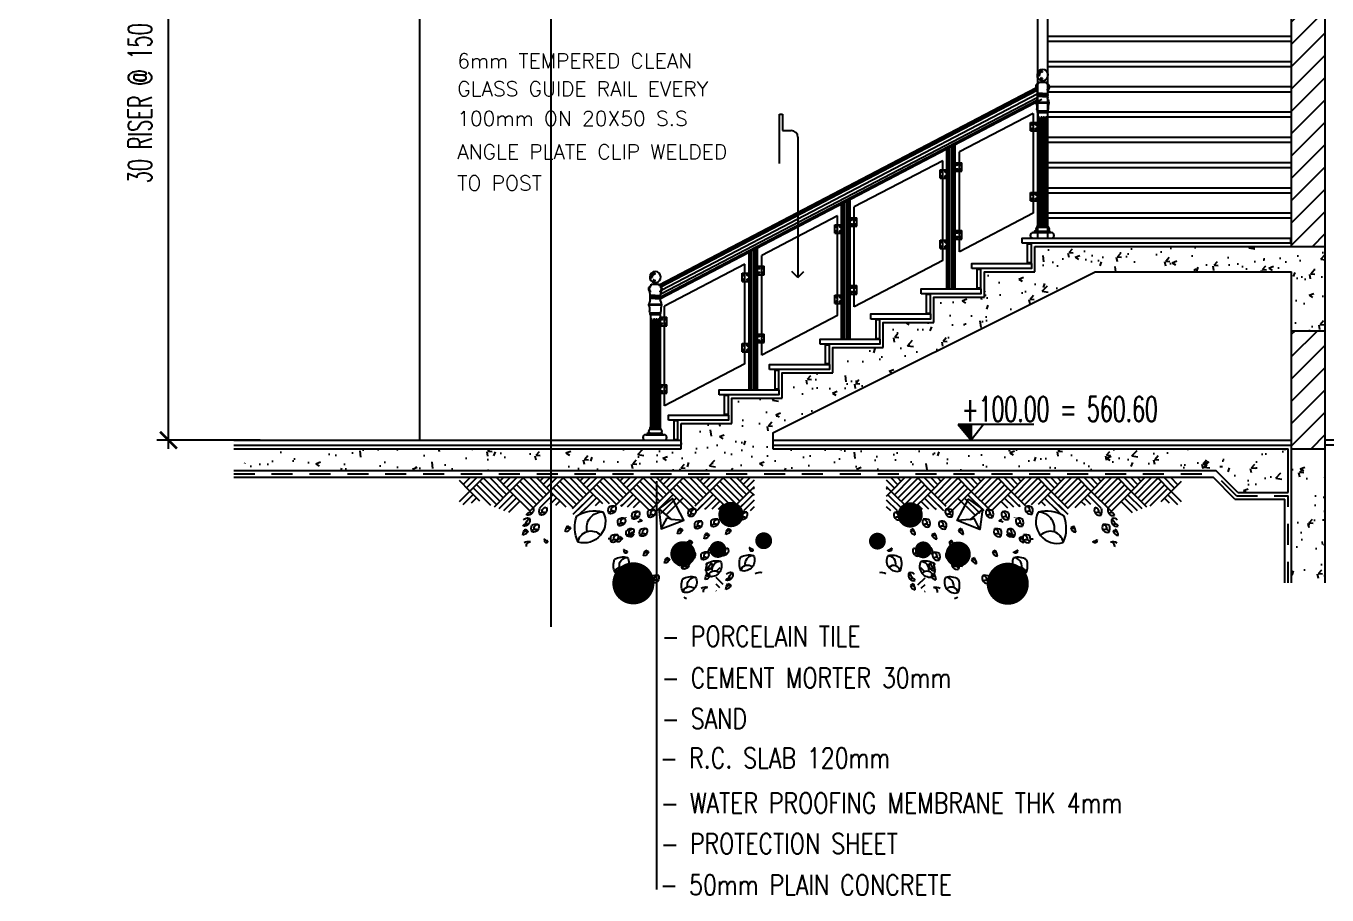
# Model space of a CAD drawing. Extents: x 417968.7 to 418005.4, y 43443.8 to 43480.2.
# Drawn here: x 417990.87 to 417998.59, y 43456.46 to 43461.62 of the extents above; entities that cross this region are included whole.
import ezdxf

# ---------------------------------------------------------------- set-up
doc = ezdxf.new("R2010")
doc.units = 0
doc.header["$MEASUREMENT"] = 0
doc.header["$PDMODE"] = 3
doc.header["$PDSIZE"] = 0.1
doc.linetypes.add('HIDDEN2', pattern=[0.1875, 0.125, -0.0625])
doc.layers.get('0').update_dxf_attribs({"linetype": 'CONTINUOUS'})
doc.layers.get('DEFPOINTS').update_dxf_attribs({"linetype": 'CONTINUOUS'})
for name, color, linetype in [('2', 11, 'CONTINUOUS'), ('D', 11, 'CONTINUOUS'), ('DIM-OUT', 4, 'CONTINUOUS'), ('ELE', 3, 'CONTINUOUS'), ('ELEV-LEV', 3, 'CONTINUOUS'), ('GLASS', 4, 'CONTINUOUS'), ('gravel', 11, 'CONTINUOUS'), ('Handrail', 4, 'CONTINUOUS'), ('Hatch', 11, 'CONTINUOUS'), ('HatchA', 11, 'CONTINUOUS'), ('IND-ES-TXT', 4, 'CONTINUOUS'), ('Marble', 7, 'CONTINUOUS'), ('Step', 3, 'CONTINUOUS'), ('TEXT', 4, 'CONTINUOUS'), ('TXT', 2, 'CONTINUOUS'), ('WALL', 6, 'CONTINUOUS')]:
    doc.layers.add(name, color=color, linetype=linetype)
doc.styles.add('ROMANS', font='ROMANS.shx', dxfattribs={"width": 0.6})
doc.dimstyles.new('STANDARD in', dxfattribs={"dimtxt": 0.14, "dimasz": 0.1, "dimexe": 0.07, "dimexo": 0.05, "dimgap": 0.1, "dimtad": 1, "dimdec": 0, "dimlfac": 1000, "dimzin": 0, "dimdsep": 46, "dimtxsty": 'ROMANS', "dimblk": 'ARCHTICK', "dimcen": 0.05, "dimdle": 0.05, "dimclrd": 4, "dimclre": 4, "dimclrt": 2, "dimadec": 0, "dimazin": 0, "dimtfac": 1, "dimtdec": 0, "dimtmove": 2, "dimatfit": 3, "dimfxl": 0, "dimtolj": 1, "dimtzin": 0, "dimarcsym": 0})
pattern_1 = [(45, (4.10867, 0), (-0.066291260736, 0.066291260736), [])]
pattern_2 = [(50, (4.10867, 0), (0.28690407304, -0.02510085399), [0.03, -0.33]), (355, (4.10867, 0), (-0.05550053345, 0.30087685348), [0.024, -0.264]), (100.4514, (4.13258, -0.0021), (0.23140375269, 0.27577581682), [0.025496076, -0.2804568448]), (46.1842, (4.10867, 0.08), (0.42689641945, -0.06620760573), [0.045, -0.495]), (96.6356, (4.14424, 0.0745), (0.3738650822, 0.38964714836), [0.0382441152, -0.4206852]), (351.1842, (4.10867, 0.08), (0.37386477805, 0.38964744037), [0.036, -0.396]), (21, (4.14867, 0.06), (0.23876282085, -0.16104755627), [0.03, -0.33]), (326, (4.14867, 0.06), (0.09732613277, 0.29006001802), [0.024, -0.264]), (71.4514, (4.16857, 0.04658), (0.33608905143, 0.12901219868), [0.025496076, -0.2804568448]), (37.5, (4.10867, 0), (0.004863942127, 0.133157541533), [0, -0.2608, 0, -0.268, 0, -0.265]), (7.5, (4.10867, 0), (0.105227814977, 0.157764684753), [0, -0.1528, 0, -0.2548, 0, -0.101]), (327.5, (4.01947, 0), (0.21352897447, -0.009021948694), [0, -0.1, 0, -0.312, 0, -0.414]), (317.5, (3.97947, 0), (0.23327446774, 0.04004199293), [0, -0.13, 0, -0.2072, 0, -0.294])]

# ---------------------------------------------------------------- blocks, each defined once
blk = doc.blocks.new('A$C2B08356D')
at = {"layer": '2'}
for p, q in [((0.0495, 0.7172), (0.0495, 0.0755)), ((0.0543, 0.7172), (0.0543, 0.0755)), ((0.0637, 0.7172), (0.0637, 0.0755)), ((0.0684, 0.7172), (0.0684, 0.0755)), ((0.0779, 0.7172), (0.0779, 0.0755)), ((0.0826, 0.7172), (0.0826, 0.0755)), ((0.092, 0.7172), (0.092, 0.0755)), ((0.0967, 0.7172), (0.0967, 0.0755))]:
    blk.add_line(p, q, dxfattribs=at)
for centre in [(0.0519, 0.7172), (0.0661, 0.7172), (0.0802, 0.7172), (0.0944, 0.7172)]:
    blk.add_arc(centre, 0.00236, 0, 180, dxfattribs=at)
at = {"layer": 'D'}
for centre, radius, start, end in [((0.0731, 0.9689), 0.033, 278.21321, 261.78679), ((0.0731, 0.9689), 0.0236, 98.17108, 183.38618), ((0.0519, 0.9677), 0.00236, 186.5091, 0.26326), ((0.0731, 0.9689), 0.0189, 98.17108, 183.38618), ((0.0638, 0.9498), 0.00237, 68.56462, 237.92493), ((0.0731, 0.9689), 0.0236, 243.24478, 261.78679), ((0.0731, 0.9689), 0.0189, 243.24478, 261.78679), ((0.0698, 0.9898), 0.00238, 286.45517, 89.887), ((0.0694, 0.9479), 0.00248, 279.63543, 63.93815)]:
    blk.add_arc(centre, radius, start, end, dxfattribs=at)
at = {"layer": 'Handrail'}
for p, q in [((0.0684, 0.9362), (0.0779, 0.9362)), ((0.0684, 0.9264), (0.0684, 0.9362)), ((0.0779, 0.9264), (0.0779, 0.9362)), ((0.0448, 0.8792), (0.0441, 0.8849)), ((0.0731, 0.8603), (0.0448, 0.8603)), ((0.0731, 0.8509), (0.0448, 0.8509)), ((0.0495, 0.9159), (0.0495, 0.9264)), ((0.0495, 0.9264), (0.0967, 0.9264)), ((0.0731, 0.8603), (0.1014, 0.8603)), ((0.0731, 0.8509), (0.1014, 0.8509)), ((0.0967, 0.9183), (0.0967, 0.9264)), ((0.1016, 0.8792), (0.1023, 0.8849)), ((0.0354, 0.8037), (0.0354, 0.8084)), ((0.0354, 0.8084), (0.1109, 0.8084)), ((0.0354, 0.8037), (0.1109, 0.8037)), ((0.0731, 0.8415), (0.0448, 0.8415)), ((0.0731, 0.8415), (0.1014, 0.8415)), ((0.1109, 0.8084), (0.1109, 0.8037)), ((0.0448, 0.7565), (0.1014, 0.7565)), ((0.0448, 0.7471), (0.0448, 0.0755)), ((0.0448, 0.7471), (0.1014, 0.7471)), ((0.1014, 0.7471), (0.1014, 0.0755)), ((0.0165, 0.033), (0.125, 0.033)), ((0.0283, 0.0425), (0.1132, 0.0425)), ((0.0448, 0.0754), (0.1022, 0.0754)), ((0.0448, 0.0661), (0.1014, 0.0661)), ((0.0448, 0.0425), (0.0967, 0.0425)), ((0.1316, 0.0014), (0.1316, 0))]:
    blk.add_line(p, q, dxfattribs=at)
for centre, radius, start, end in [((0.0527, 0.8981), 0.0204, 98.79584, 221.67768), ((0.0527, 0.8981), 0.0157, 122.81596, 237.18404), ((0.0238, 0.8742), 0.0171, 355.26767, 37.22751), ((0.0448, 0.865), 0.00472, 90, 270), ((0.0448, 0.8556), 0.00472, 90, 270), ((0.0448, 0.8462), 0.00472, 90, 270), ((0.0435, 0.8725), 0.0027, 175.26767, 299.2972), ((0.0937, 0.8981), 0.0204, 318.32232, 81.60011), ((0.1014, 0.865), 0.00472, 270, 90), ((0.1014, 0.8556), 0.00472, 270, 90), ((0.1014, 0.8462), 0.00472, 270, 90), ((0.1029, 0.8725), 0.0027, 240.7028, 4.73233), ((0.0937, 0.8981), 0.0157, 302.81596, 57.18404), ((0.1226, 0.8742), 0.0171, 142.77249, 184.73233), ((0.087, 0.8014), 0.0521, 144.09077, 172.30641), ((-0.0329, 0.7768), 0.0734, 350.07625, 21.49547), ((0.0448, 0.8367), 0.00472, 90, 270), ((0.1014, 0.8367), 0.00472, 270, 90), ((0.0592, 0.8014), 0.0521, 7.69359, 35.90923), ((0.1792, 0.7768), 0.0734, 158.50453, 189.92375), ((0.0459, 0.763), 0.00657, 170.07625, 260.82681), ((0.0448, 0.7518), 0.00472, 90, 270), ((0.1004, 0.763), 0.00657, 279.17319, 9.92375), ((0.1014, 0.7518), 0.00472, 270, 90), ((0.0165, 0.0165), 0.0165, 90, 270), ((0.0283, 0.0377), 0.00472, 90, 270), ((0.0448, 0.0543), 0.0118, 90, 270), ((0.0448, 0.0708), 0.00472, 90, 270), ((0.1014, 0.0708), 0.00472, 270, 90), ((0.1014, 0.0543), 0.0118, 270, 90), ((0.1132, 0.0377), 0.00472, 270, 90), ((0.125, 0.0165), 0.0165, 270, 90)]:
    blk.add_arc(centre, radius, start, end, dxfattribs=at)
blk = doc.blocks.new('A$C2180794E')
at = {"layer": 'Handrail'}
blk.add_blockref('A$C2B08356D', (0, 0), dxfattribs=at)
blk = doc.blocks.new('A$C427214A3')
at = {"layer": 'GLASS', "ltscale": 0.2}
for p, q in [((0, 1000), (800, 1000)), ((0, 0), (0, 1000)), ((0, 0), (800, 0)), ((800, 0), (800, 1000))]:
    blk.add_line(p, q, dxfattribs=at)
for centre in [(202, 770), (202, 230), (650, 770), (650, 230)]:
    blk.add_circle(centre, 82.4, dxfattribs=at)
blk = doc.blocks.new('GRAVEL-1')
for p, q in [((0.0234, -0.0234), (0, 0)), ((0.0333, -0.0135), (0.0122, 0.0076)), ((0.0135, -0.0333), (0.0545, 0.0076)), ((0.0234, -0.0432), (0.0743, 0.0076)), ((0.0432, -0.0036), (0.032, 0.0076)), ((0.0333, -0.0531), (0.0927, 0.0063)), ((0.0531, 0.0063), (0.0518, 0.0076)), ((0.1323, -0.0333), (0.0914, 0.0076)), ((0.1422, -0.0234), (0.1112, 0.0076)), ((0.1521, -0.0135), (0.131, 0.0076)), ((0.1323, -0.0333), (0.1733, 0.0076)), ((0.1422, -0.0432), (0.1931, 0.0076)), ((0.162, -0.0036), (0.1508, 0.0076)), ((0.1521, -0.0531), (0.2115, 0.0063)), ((0.1719, 0.0063), (0.1706, 0.0076)), ((0.2511, -0.0333), (0.2102, 0.0076)), ((0.261, -0.0234), (0.23, 0.0076)), ((0.2709, -0.0135), (0.2498, 0.0076)), ((0.2511, -0.0333), (0.292, 0.0076)), ((0.261, -0.0432), (0.3118, 0.0076)), ((0.2808, -0.0036), (0.2696, 0.0076)), ((0.2709, -0.0531), (0.3303, 0.0063)), ((0.2907, 0.0063), (0.2894, 0.0076)), ((0.3699, -0.0333), (0.329, 0.0076)), ((0.3798, -0.0234), (0.3488, 0.0076)), ((0.3897, -0.0135), (0.3686, 0.0076)), ((0.3699, -0.0333), (0.4108, 0.0076)), ((0.3798, -0.0432), (0.4306, 0.0076)), ((0.3996, -0.0036), (0.3884, 0.0076)), ((0.3897, -0.0531), (0.4491, 0.0063)), ((0.4095, 0.0063), (0.4082, 0.0076)), ((0.4887, -0.0333), (0.4478, 0.0076)), ((0.4986, -0.0234), (0.4676, 0.0076)), ((0.5085, -0.0135), (0.4874, 0.0076)), ((0.4887, -0.0333), (0.5296, 0.0076)), ((0.4986, -0.0432), (0.5494, 0.0076)), ((0.5184, -0.0036), (0.5072, 0.0076)), ((0.5085, -0.0531), (0.5679, 0.0063)), ((0.5283, 0.0063), (0.527, 0.0076)), ((0.6075, -0.0333), (0.5666, 0.0076)), ((0.6174, -0.0234), (0.5864, 0.0076)), ((0.6273, -0.0135), (0.6062, 0.0076)), ((0.6075, -0.0333), (0.6484, 0.0076)), ((0.6174, -0.0432), (0.6682, 0.0076)), ((0.6372, -0.0036), (0.626, 0.0076)), ((0.6273, -0.0531), (0.6867, 0.0063)), ((0.6471, 0.0063), (0.6458, 0.0076)), ((0.7263, -0.0333), (0.6854, 0.0076)), ((0.7362, -0.0234), (0.7052, 0.0076)), ((0.7461, -0.0135), (0.725, 0.0076)), ((0.7263, -0.0333), (0.7672, 0.0076)), ((0.7362, -0.0432), (0.787, 0.0076)), ((0.756, -0.0036), (0.7448, 0.0076)), ((0.7461, -0.0531), (0.8055, 0.0063)), ((0.7659, 0.0063), (0.7646, 0.0076)), ((0.8451, -0.0333), (0.8042, 0.0076)), ((0.855, -0.0234), (0.824, 0.0076)), ((0.8649, -0.0135), (0.8438, 0.0076)), ((0.0135, -0.0333), (0, -0.0198)), ((0, -0.0271), (0.0036, -0.0234)), ((0, -0.0469), (0.0135, -0.0333)), ((0.0715, -0.0913), (0.0135, -0.0333)), ((0.0432, -0.063), (0.1026, -0.0036)), ((0.0531, -0.0729), (0.1125, -0.0135)), ((0.063, -0.0828), (0.1224, -0.0234)), ((0.0743, -0.0913), (0.1323, -0.0333)), ((0.1767, -0.0777), (0.1323, -0.0333)), ((0.162, -0.063), (0.2214, -0.0036)), ((0.1719, -0.0729), (0.2313, -0.0135)), ((0.1732, -0.0915), (0.2412, -0.0234)), ((0.1893, -0.0951), (0.2511, -0.0333)), ((0.3091, -0.0913), (0.2511, -0.0333)), ((0.2808, -0.063), (0.3402, -0.0036)), ((0.2907, -0.0729), (0.3501, -0.0135)), ((0.3006, -0.0828), (0.36, -0.0234)), ((0.3119, -0.0913), (0.3699, -0.0333)), ((0.4126, -0.076), (0.3699, -0.0333)), ((0.3996, -0.063), (0.459, -0.0036)), ((0.4095, -0.0729), (0.4689, -0.0135)), ((0.4306, -0.0717), (0.4788, -0.0234)), ((0.4507, -0.0714), (0.4887, -0.0333)), ((0.5404, -0.085), (0.4887, -0.0333)), ((0.5184, -0.063), (0.5778, -0.0036)), ((0.5283, -0.0729), (0.5877, -0.0135)), ((0.5382, -0.0828), (0.5976, -0.0234)), ((0.5595, -0.0813), (0.6075, -0.0333)), ((0.6674, -0.0932), (0.6075, -0.0333)), ((0.6372, -0.063), (0.6966, -0.0036)), ((0.6471, -0.0729), (0.7065, -0.0135)), ((0.657, -0.0828), (0.7164, -0.0234)), ((0.6666, -0.0931), (0.7263, -0.0333)), ((0.7727, -0.0798), (0.7263, -0.0333)), ((0.756, -0.063), (0.8154, -0.0036)), ((0.7659, -0.0729), (0.8253, -0.0135)), ((0.7828, -0.0758), (0.8352, -0.0234)), ((0.8154, -0.063), (0.8451, -0.0333)), ((0.8451, -0.0333), (0.8759, -0.0025)), ((0.8759, -0.0641), (0.8451, -0.0333)), ((0.032, -0.0913), (0, -0.0594)), ((0.0517, -0.0913), (0.0036, -0.0432)), ((0.0691, -0.1072), (0.0348, -0.0729)), ((0.1068, -0.087), (0.0927, -0.0729)), ((0.1255, -0.0859), (0.1026, -0.063)), ((0.1442, -0.0848), (0.1125, -0.0531)), ((0.1699, -0.0907), (0.1224, -0.0432)), ((0.1655, -0.0849), (0.1536, -0.0729)), ((0.2616, -0.1032), (0.2115, -0.0531)), ((0.2774, -0.0992), (0.2313, -0.0531)), ((0.2893, -0.0913), (0.2412, -0.0432)), ((0.3598, -0.0826), (0.3402, -0.063)), ((0.3774, -0.0804), (0.3501, -0.0531)), ((0.395, -0.0782), (0.36, -0.0432)), ((0.3968, -0.0786), (0.3912, -0.0729)), ((0.4722, -0.0763), (0.459, -0.063)), ((0.5071, -0.0913), (0.4689, -0.0531)), ((0.5237, -0.0882), (0.4788, -0.0432)), ((0.5391, -0.1021), (0.51, -0.0729)), ((0.5902, -0.0754), (0.5778, -0.063)), ((0.6068, -0.0722), (0.5877, -0.0531)), ((0.6374, -0.0831), (0.5976, -0.0432)), ((0.73, -0.0965), (0.6966, -0.063)), ((0.7447, -0.0913), (0.7065, -0.0531)), ((0.7585, -0.0853), (0.7164, -0.0432)), ((0.8403, -0.0682), (0.8253, -0.0531)), ((0.8652, -0.0733), (0.8352, -0.0432)), ((0.0122, -0.0913), (0, -0.0792)), ((0.0881, -0.0881), (0.0828, -0.0828)), ((0.1479, -0.0871), (0.1437, -0.0828)), ((0.3811, -0.1121), (0.3811, -0.1106)), ((0.5196, -0.1024), (0.5001, -0.0828)), ((0.3585, -0.1615), (0.3592, -0.1599)), ((0.3585, -0.163), (0.3585, -0.1615)), ((0.3592, -0.1637), (0.3585, -0.163)), ((0.3592, -0.1599), (0.36, -0.1592)), ((0.3592, -0.1645), (0.3592, -0.1637)), ((0.36, -0.1652), (0.3592, -0.1645)), ((0.36, -0.1592), (0.3615, -0.1577)), ((0.3615, -0.1668), (0.36, -0.1652)), ((0.3615, -0.1569), (0.3638, -0.1569)), ((0.3615, -0.1577), (0.3615, -0.1569)), ((0.3623, -0.1668), (0.3615, -0.1668)), ((0.363, -0.1675), (0.3623, -0.1668)), ((0.363, -0.1622), (0.3661, -0.1615)), ((0.3638, -0.1675), (0.363, -0.1675)), ((0.3638, -0.1569), (0.3638, -0.1577)), ((0.3638, -0.1577), (0.3661, -0.1577)), ((0.3638, -0.1683), (0.3638, -0.1675)), ((0.3691, -0.1683), (0.3638, -0.1683)), ((0.3661, -0.1577), (0.3661, -0.1584)), ((0.3661, -0.1584), (0.3668, -0.1584)), ((0.3661, -0.1615), (0.3699, -0.1607)), ((0.3661, -0.1652), (0.3668, -0.1645)), ((0.3661, -0.166), (0.3661, -0.1652)), ((0.3691, -0.166), (0.3661, -0.166)), ((0.3668, -0.1584), (0.3676, -0.1592)), ((0.3668, -0.1645), (0.3676, -0.1637)), ((0.3676, -0.1592), (0.3691, -0.1592)), ((0.3676, -0.1637), (0.3691, -0.1637)), ((0.3683, -0.1637), (0.3683, -0.1645)), ((0.3714, -0.1637), (0.3683, -0.1637)), ((0.3691, -0.1592), (0.3691, -0.1599)), ((0.3691, -0.1599), (0.3706, -0.1599)), ((0.3691, -0.1615), (0.3691, -0.1607)), ((0.3699, -0.1615), (0.3691, -0.1615)), ((0.3691, -0.163), (0.3691, -0.1637)), ((0.3691, -0.1637), (0.3691, -0.163)), ((0.3691, -0.1637), (0.3706, -0.1637)), ((0.3691, -0.1668), (0.3691, -0.166)), ((0.3752, -0.1668), (0.3691, -0.1668)), ((0.3714, -0.1675), (0.3691, -0.1683)), ((0.3699, -0.1607), (0.3699, -0.1615)), ((0.3706, -0.1599), (0.3706, -0.1607)), ((0.3706, -0.1607), (0.3714, -0.1607)), ((0.3706, -0.1637), (0.3714, -0.1645)), ((0.3714, -0.1607), (0.3714, -0.1615)), ((0.3714, -0.1615), (0.3721, -0.1622)), ((0.3714, -0.1645), (0.3714, -0.1637)), ((0.3737, -0.1675), (0.3714, -0.1675)), ((0.3721, -0.1622), (0.3729, -0.1622)), ((0.3729, -0.1622), (0.3737, -0.1637)), ((0.3737, -0.163), (0.3737, -0.1675)), ((0.3737, -0.1637), (0.3737, -0.1645)), ((0.3737, -0.1645), (0.3744, -0.1645)), ((0.3744, -0.1645), (0.3752, -0.1652)), ((0.3752, -0.1652), (0.3759, -0.1652)), ((0.3759, -0.166), (0.3752, -0.1668)), ((0.3759, -0.1652), (0.3759, -0.166)), ((0.4287, -0.174), (0.4272, -0.174)), ((0.4295, -0.1747), (0.4287, -0.174)), ((0.434, -0.1747), (0.4295, -0.1747)), ((0.4348, -0.174), (0.434, -0.1747)), ((0.6134, -0.1823), (0.6149, -0.1823)), ((0.6134, -0.1838), (0.6134, -0.1823)), ((0.6142, -0.1846), (0.6134, -0.1838)), ((0.6142, -0.1853), (0.6142, -0.1846)), ((0.6157, -0.1853), (0.6142, -0.1853)), ((0.6149, -0.1815), (0.6164, -0.1815)), ((0.6149, -0.1823), (0.6149, -0.1815)), ((0.6164, -0.1861), (0.6157, -0.1853)), ((0.6164, -0.1815), (0.6172, -0.1808)), ((0.621, -0.1861), (0.6164, -0.1861)), ((0.6172, -0.1808), (0.6187, -0.1808)), ((0.6187, -0.1808), (0.6195, -0.18)), ((0.6195, -0.18), (0.6202, -0.1792)), ((0.6202, -0.1792), (0.621, -0.1792)), ((0.621, -0.1792), (0.6217, -0.1785)), ((0.6217, -0.1853), (0.621, -0.1861)), ((0.6217, -0.1785), (0.6225, -0.1777)), ((0.6225, -0.1846), (0.6217, -0.1853)), ((0.6225, -0.1777), (0.6233, -0.177)), ((0.624, -0.1838), (0.6225, -0.1846)), ((0.6233, -0.177), (0.6255, -0.177)), ((0.624, -0.18), (0.624, -0.1838)), ((0.6248, -0.1777), (0.6248, -0.1785)), ((0.6255, -0.1777), (0.6248, -0.1777)), ((0.6255, -0.177), (0.6255, -0.1777)), ((0.0036, -0.2073), (0.0052, -0.2073)), ((0.0036, -0.2089), (0.0036, -0.2073)), ((0.0044, -0.2096), (0.0036, -0.2089)), ((0.0044, -0.2104), (0.0044, -0.2096)), ((0.0059, -0.2104), (0.0044, -0.2104)), ((0.0052, -0.2066), (0.0067, -0.2066)), ((0.0052, -0.2073), (0.0052, -0.2066)), ((0.0067, -0.2111), (0.0059, -0.2104)), ((0.0067, -0.2066), (0.0074, -0.2058)), ((0.0112, -0.2111), (0.0067, -0.2111)), ((0.0074, -0.2058), (0.009, -0.2058)), ((0.009, -0.2058), (0.0097, -0.2051)), ((0.0097, -0.2051), (0.0105, -0.2043)), ((0.0105, -0.2043), (0.0112, -0.2043)), ((0.0112, -0.2043), (0.012, -0.2035)), ((0.012, -0.2104), (0.0112, -0.2111)), ((0.012, -0.2035), (0.0127, -0.2028)), ((0.0127, -0.2096), (0.012, -0.2104)), ((0.0127, -0.2028), (0.0135, -0.202)), ((0.0143, -0.2089), (0.0127, -0.2096)), ((0.0135, -0.202), (0.0158, -0.202)), ((0.0143, -0.2051), (0.0143, -0.2089)), ((0.015, -0.2028), (0.015, -0.2035)), ((0.0158, -0.2028), (0.015, -0.2028)), ((0.0158, -0.202), (0.0158, -0.2028)), ((0.3774, -0.213), (0.379, -0.213)), ((0.3774, -0.2145), (0.3774, -0.213)), ((0.3782, -0.2153), (0.3774, -0.2145)), ((0.3782, -0.216), (0.3782, -0.2153)), ((0.3797, -0.216), (0.3782, -0.216)), ((0.379, -0.2122), (0.3805, -0.2122)), ((0.379, -0.213), (0.379, -0.2122)), ((0.3805, -0.2168), (0.3797, -0.216)), ((0.3805, -0.2122), (0.3812, -0.2115)), ((0.385, -0.2168), (0.3805, -0.2168)), ((0.3812, -0.2115), (0.3828, -0.2115)), ((0.3828, -0.2115), (0.3835, -0.2107)), ((0.3835, -0.2107), (0.3843, -0.21)), ((0.3843, -0.21), (0.385, -0.21)), ((0.385, -0.21), (0.3858, -0.2092)), ((0.3858, -0.216), (0.385, -0.2168)), ((0.3858, -0.2092), (0.3865, -0.2085)), ((0.3865, -0.2153), (0.3858, -0.216)), ((0.3865, -0.2085), (0.3873, -0.2077)), ((0.3881, -0.2145), (0.3865, -0.2153)), ((0.3873, -0.2077), (0.3896, -0.2077)), ((0.3881, -0.2107), (0.3881, -0.2145)), ((0.3888, -0.2085), (0.3888, -0.2092)), ((0.3896, -0.2085), (0.3888, -0.2085)), ((0.3896, -0.2077), (0.3896, -0.2085)), ((0.113, -0.2713), (0.1018, -0.2601)), ((0.2268, -0.2325), (0.2252, -0.2325)), ((0.2275, -0.2333), (0.2268, -0.2325)), ((0.2321, -0.2333), (0.2275, -0.2333)), ((0.2328, -0.2325), (0.2321, -0.2333)), ((0.0932, -0.3109), (0.1141, -0.29)), ((0.1031, -0.3208), (0.1141, -0.3098)), ((0.113, -0.3307), (0.1141, -0.3296)), ((0.3868, -0.3396), (0.3883, -0.3396)), ((0.3868, -0.3412), (0.3868, -0.3396)), ((0.3876, -0.3419), (0.3868, -0.3412)), ((0.3876, -0.3427), (0.3876, -0.3419)), ((0.3891, -0.3427), (0.3876, -0.3427)), ((0.3883, -0.3389), (0.3898, -0.3389)), ((0.3883, -0.3396), (0.3883, -0.3389)), ((0.3898, -0.3434), (0.3891, -0.3427)), ((0.3898, -0.3389), (0.3906, -0.3381)), ((0.3944, -0.3434), (0.3898, -0.3434)), ((0.3906, -0.3381), (0.3921, -0.3381)), ((0.3921, -0.3381), (0.3929, -0.3374)), ((0.3929, -0.3374), (0.3936, -0.3366)), ((0.3936, -0.3366), (0.3944, -0.3366)), ((0.3944, -0.3366), (0.3951, -0.3359)), ((0.3951, -0.3427), (0.3944, -0.3434))]:
    blk.add_line(p, q)
for points in [[(0.2483, -0.117), (0.2096, -0.1197), (0.2434, -0.0559), (0.2846, -0.0859), (0.2483, -0.117), (0.2598, -0.113)], [(0.2771, -0.1459), (0.2096, -0.1197), (0.2434, -0.0559), (0.2846, -0.0859), (0.2771, -0.1459), (0.2598, -0.113)]]:
    blk.add_lwpolyline(points)
for centre, radius, start, end in [((0.4195, -0.1026), 0.0255, 58.8595, 103.9678), ((0.0374, -0.1028), 0.0158, 152.5985, 286.2909), ((0.0295, -0.1202), 0.0255, 58.8595, 103.9678), ((0.0235, -0.1075), 0.012, 347.2666, 90.4292), ((0.0323, -0.1194), 0.00965, 8.1957, 137.54), ((0.019, -0.1072), 0.0253, 334.8478, 20.4244), ((0.1143, -0.1409), 0.0255, 58.8595, 103.9678), ((0.1901, -0.0934), 0.0158, 152.5985, 286.2909), ((0.1821, -0.1108), 0.0255, 58.8595, 103.9678), ((0.1761, -0.0981), 0.012, 347.2666, 90.4292), ((0.1849, -0.11), 0.00965, 8.1957, 137.54), ((0.1716, -0.0978), 0.0253, 334.8478, 20.4244), ((0.3102, -0.0958), 0.0158, 152.5985, 286.2909), ((0.3023, -0.1132), 0.0255, 58.8595, 103.9678), ((0.2962, -0.1005), 0.012, 347.2666, 90.4292), ((0.3051, -0.1123), 0.00965, 8.1957, 137.54), ((0.2917, -0.1002), 0.0253, 334.8478, 20.4244), ((0.3571, -0.1012), 0.0158, 152.5985, 286.2909), ((0.3492, -0.1186), 0.0255, 58.8595, 103.9678), ((0.3431, -0.1059), 0.012, 347.2666, 90.4292), ((0.352, -0.1177), 0.00965, 8.1957, 137.54), ((0.3387, -0.1056), 0.0253, 334.8478, 20.4244), ((0.3994, -0.121), 0.0158, 152.5985, 286.2909), ((0.3915, -0.1384), 0.0255, 58.8595, 103.9678), ((0.3854, -0.1257), 0.012, 347.2666, 90.4292), ((0.4275, -0.0852), 0.0158, 152.5985, 286.2909), ((0.4135, -0.0899), 0.012, 347.2666, 90.4292), ((0.4224, -0.1018), 0.00965, 8.1957, 137.54), ((0.409, -0.0896), 0.0253, 334.8478, 20.4244), ((0.5064, -0.1241), 0.0634, 152.5985, 286.2909), ((0.4747, -0.1938), 0.1018, 58.8595, 103.9678), ((0.4505, -0.143), 0.048, 347.2666, 90.4292), ((0.4326, -0.1419), 0.1012, 334.8478, 20.4244), ((0.6325, -0.0888), 0.0158, 152.5985, 286.2909), ((0.6185, -0.0935), 0.012, 347.2666, 90.4292), ((0.6274, -0.1054), 0.00965, 8.1957, 137.54), ((0.614, -0.0933), 0.0253, 334.8478, 20.4244), ((0.6722, -0.0893), 0.0158, 152.5985, 286.2909), ((0.6671, -0.1059), 0.00965, 8.1957, 137.54), ((0.6831, -0.1215), 0.0158, 152.5985, 286.2909), ((0.6746, -0.1263), 0.0133, 32.5978, 114.4008), ((0.6003, -0.1724), 0.09, 27.4572, 40.2486), ((0.4286, -0.7591), 0.7072, 119.6482, 120.4094), ((0.0623, -0.2021), 0.0536, 67.0537, 81.1235), ((0.0869, -0.1453), 0.0168, 193.357, 264.1172), ((0.0869, -0.1453), 0.0168, 193.357, 264.1172), ((0.0518, -0.1644), 0.0335, 4.0809, 36.4887), ((0.1222, -0.1235), 0.0158, 152.5985, 286.2909), ((0.1083, -0.1282), 0.012, 347.2666, 90.4292), ((0.1171, -0.1401), 0.00965, 8.1957, 137.54), ((0.1038, -0.128), 0.0253, 334.8478, 20.4244), ((0.171, -0.1296), 0.0158, 152.5985, 286.2909), ((0.1631, -0.147), 0.0255, 58.8595, 103.9678), ((0.157, -0.1343), 0.012, 347.2666, 90.4292), ((0.1659, -0.1462), 0.00965, 8.1957, 137.54), ((0.1525, -0.1341), 0.0253, 334.8478, 20.4244), ((0.5717, -0.7579), 0.7072, 119.6482, 120.4094), ((0.2055, -0.2009), 0.0536, 67.0537, 81.1235), ((0.2301, -0.1441), 0.0168, 193.357, 264.1172), ((0.2301, -0.1441), 0.0168, 193.357, 264.1172), ((0.195, -0.1632), 0.0335, 4.0809, 36.4887), ((0.3345, -0.152), 0.0158, 152.5985, 286.2909), ((0.3266, -0.1694), 0.0255, 58.8595, 103.9678), ((0.3205, -0.1567), 0.012, 347.2666, 90.4292), ((0.6916, -0.7313), 0.7072, 119.6482, 120.4094), ((0.3253, -0.1744), 0.0536, 67.0537, 81.1235), ((0.316, -0.1565), 0.0253, 334.8478, 20.4244), ((0.3742, -0.1525), 0.0158, 152.5985, 286.2909), ((0.3659, -0.1611), 0.0169, 40.6725, 109.9361), ((0.3602, -0.1572), 0.012, 347.2666, 90.4292), ((0.366, -0.1588), 0.0155, 324.8703, 34.3225), ((0.3943, -0.1375), 0.00965, 8.1957, 137.54), ((0.3809, -0.1254), 0.0253, 334.8478, 20.4244), ((0.4859, -0.1904), 0.0386, 8.1957, 137.54), ((0.9049, -0.7515), 0.7072, 119.6482, 120.4094), ((0.5387, -0.1945), 0.0536, 67.0537, 81.1235), ((0.5633, -0.1377), 0.0168, 193.357, 264.1172), ((0.5633, -0.1377), 0.0168, 193.357, 264.1172), ((0.5282, -0.1568), 0.0335, 4.0809, 36.4887), ((0.6562, -0.1392), 0.0158, 152.5985, 286.2909), ((0.6483, -0.1567), 0.0255, 58.8595, 103.9678), ((0.6423, -0.144), 0.012, 347.2666, 90.4292), ((0.6511, -0.1558), 0.00965, 8.1957, 137.54), ((0.6378, -0.1437), 0.0253, 334.8478, 20.4244), ((0.6765, -0.1431), 0.0129, 30.1038, 115.6319), ((1.0312, -0.7612), 0.7072, 119.6482, 120.4094), ((0.6896, -0.1474), 0.0168, 193.357, 264.1172), ((0.6896, -0.1474), 0.0168, 193.357, 264.1172), ((0.665, -0.2042), 0.0536, 67.0537, 81.1235), ((0.6545, -0.1665), 0.0335, 4.0809, 36.4887), ((0.4926, -0.7723), 0.7072, 119.6482, 120.4094), ((0.151, -0.1585), 0.0168, 193.357, 264.1172), ((0.151, -0.1585), 0.0168, 193.357, 264.1172), ((0.1264, -0.2153), 0.0536, 67.0537, 81.1235), ((0.1159, -0.1776), 0.0335, 4.0809, 36.4887), ((0.5435, -0.7937), 0.7072, 119.6482, 120.4094), ((0.1772, -0.2367), 0.0536, 67.0537, 81.1235), ((0.2018, -0.1799), 0.0168, 193.357, 264.1172), ((0.2018, -0.1799), 0.0168, 193.357, 264.1172), ((0.1667, -0.199), 0.0335, 4.0809, 36.4887), ((0.2168, -0.1909), 0.0158, 152.5985, 286.2909), ((0.1983, -0.1954), 0.0253, 334.8478, 20.4244), ((0.3294, -0.1686), 0.00965, 8.1957, 137.54), ((0.3691, -0.169), 0.00965, 8.1957, 137.54), ((0.7513, -0.7823), 0.7072, 119.6482, 120.4094), ((0.4097, -0.1685), 0.0168, 193.357, 264.1172), ((0.4097, -0.1685), 0.0168, 193.357, 264.1172), ((0.3851, -0.2253), 0.0536, 67.0537, 81.1235), ((0.3746, -0.1876), 0.0335, 4.0809, 36.4887), ((0.4203, -0.17), 0.0158, 152.5985, 286.2909), ((0.4124, -0.1874), 0.0255, 58.8595, 103.9678), ((0.4063, -0.1747), 0.012, 347.2666, 90.4292), ((0.4152, -0.1865), 0.00965, 8.1957, 137.54), ((0.4018, -0.1744), 0.0253, 334.8478, 20.4244), ((0.6714, -0.2083), 0.0255, 58.8595, 103.9678), ((0.6653, -0.1956), 0.012, 347.2666, 90.4292), ((0.0314, -0.2391), 0.0317, 152.5985, 286.2909), ((0.0156, -0.274), 0.0509, 58.8595, 103.9678), ((0.0035, -0.2486), 0.024, 347.2666, 90.4292), ((-0.0055, -0.2481), 0.0506, 334.8478, 20.4244), ((0.0934, -0.2097), 0.0158, 152.5985, 286.2909), ((0.0795, -0.2144), 0.012, 347.2666, 90.4292), ((0.0883, -0.2263), 0.00965, 8.1957, 137.54), ((0.075, -0.2142), 0.0253, 334.8478, 20.4244), ((0.4813, -0.8156), 0.7072, 119.6482, 120.4094), ((0.1151, -0.2586), 0.0536, 67.0537, 81.1235), ((0.1397, -0.2018), 0.0168, 193.357, 264.1172), ((0.1397, -0.2018), 0.0168, 193.357, 264.1172), ((0.1046, -0.2209), 0.0335, 4.0809, 36.4887), ((0.1519, -0.2219), 0.0158, 152.5985, 286.2909), ((0.1439, -0.2394), 0.0255, 58.8595, 103.9678), ((0.1379, -0.2267), 0.012, 347.2666, 90.4292), ((0.1467, -0.2385), 0.00965, 8.1957, 137.54), ((0.1334, -0.2264), 0.0253, 334.8478, 20.4244), ((0.1916, -0.2224), 0.0158, 152.5985, 286.2909), ((0.1833, -0.231), 0.0169, 40.6725, 109.9361), ((0.1776, -0.2271), 0.012, 347.2666, 90.4292), ((0.1864, -0.239), 0.00965, 8.1957, 137.54), ((0.1834, -0.2287), 0.0155, 324.8703, 34.3225), ((0.2116, -0.2075), 0.00965, 8.1957, 137.54), ((0.6105, -0.845), 0.7072, 119.6482, 120.4094), ((0.2338, -0.2503), 0.0335, 4.0809, 36.4887), ((0.6727, -0.8231), 0.7072, 119.6482, 120.4094), ((0.331, -0.2093), 0.0168, 193.357, 264.1172), ((0.331, -0.2093), 0.0168, 193.357, 264.1172), ((0.3064, -0.2661), 0.0536, 67.0537, 81.1235), ((0.2959, -0.2284), 0.0335, 4.0809, 36.4887), ((0.4052, -0.2448), 0.0317, 152.5985, 286.2909), ((0.3894, -0.2796), 0.0509, 58.8595, 103.9678), ((0.3773, -0.2542), 0.024, 347.2666, 90.4292), ((0.0212, -0.2723), 0.0193, 8.1957, 137.54), ((0.1296, -0.2561), 0.0317, 152.5985, 286.2909), ((0.1138, -0.291), 0.0509, 58.8595, 103.9678), ((0.1017, -0.2656), 0.024, 347.2666, 90.4292), ((0.1194, -0.2893), 0.0193, 8.1957, 137.54), ((0.1419, -0.2533), 0.0158, 152.5985, 286.2909), ((0.1334, -0.2582), 0.0133, 32.5978, 114.4008), ((0.0591, -0.3042), 0.09, 27.4572, 40.2486), ((0.1353, -0.275), 0.0129, 30.1038, 115.6319), ((0.0927, -0.265), 0.0506, 334.8478, 20.4244), ((0.2095, -0.2491), 0.0158, 152.5985, 286.2909), ((0.2016, -0.2665), 0.0255, 58.8595, 103.9678), ((0.1955, -0.2538), 0.012, 347.2666, 90.4292), ((0.2044, -0.2656), 0.00965, 8.1957, 137.54), ((0.5687, -0.8523), 0.7072, 119.6482, 120.4094), ((0.2025, -0.2953), 0.0536, 67.0537, 81.1235), ((0.227, -0.2385), 0.0168, 193.357, 264.1172), ((0.227, -0.2385), 0.0168, 193.357, 264.1172), ((0.191, -0.2535), 0.0253, 334.8478, 20.4244), ((0.1919, -0.2576), 0.0335, 4.0809, 36.4887), ((0.2443, -0.288), 0.0536, 67.0537, 81.1235), ((0.2689, -0.2312), 0.0168, 193.357, 264.1172), ((0.2689, -0.2312), 0.0168, 193.357, 264.1172), ((0.395, -0.278), 0.0193, 8.1957, 137.54), ((0.3683, -0.2537), 0.0506, 334.8478, 20.4244), ((-0.0153, -0.3), 0.0255, 58.8595, 103.9678), ((0.0805, -0.2827), 0.0158, 152.5985, 286.2909), ((0.072, -0.2876), 0.0133, 32.5978, 114.4008), ((-0.0022, -0.3336), 0.09, 27.4572, 40.2486), ((0.0739, -0.3044), 0.0129, 30.1038, 115.6319), ((0.4286, -0.9224), 0.7072, 119.6482, 120.4094), ((0.0519, -0.3277), 0.0335, 4.0809, 36.4887), ((0.49, -0.893), 0.7072, 119.6482, 120.4094), ((0.1238, -0.336), 0.0536, 67.0537, 81.1235), ((0.1484, -0.2792), 0.0168, 193.357, 264.1172), ((0.1484, -0.2792), 0.0168, 193.357, 264.1172), ((0.1133, -0.2983), 0.0335, 4.0809, 36.4887), ((0.2033, -0.3033), 0.0317, 152.5985, 286.2909), ((0.1874, -0.3382), 0.0509, 58.8595, 103.9678), ((0.1753, -0.3127), 0.024, 347.2666, 90.4292), ((0.1664, -0.3122), 0.0506, 334.8478, 20.4244), ((0.2997, -0.2905), 0.0158, 152.5985, 286.2909), ((0.2918, -0.3079), 0.0255, 58.8595, 103.9678), ((0.2857, -0.2952), 0.012, 347.2666, 90.4292), ((0.2946, -0.3071), 0.00965, 8.1957, 137.54), ((0.2812, -0.2949), 0.0253, 334.8478, 20.4244), ((0.3664, -0.2882), 0.0158, 152.5985, 286.2909), ((0.3585, -0.3056), 0.0255, 58.8595, 103.9678), ((0.3525, -0.2929), 0.012, 347.2666, 90.4292), ((0.3613, -0.3048), 0.00965, 8.1957, 137.54), ((0.348, -0.2927), 0.0253, 334.8478, 20.4244), ((0.0624, -0.3654), 0.0536, 67.0537, 81.1235), ((0.087, -0.3086), 0.0168, 193.357, 264.1172), ((0.087, -0.3086), 0.0168, 193.357, 264.1172), ((0.1456, -0.3437), 0.0255, 58.8595, 103.9678), ((0.1396, -0.331), 0.012, 347.2666, 90.4292), ((0.193, -0.3365), 0.0193, 8.1957, 137.54), ((0.56, -0.9624), 0.7072, 119.6482, 120.4094)]:
    blk.add_arc(centre, radius, start, end)
blk = doc.blocks.new('A$C074A62E1')
at = {"layer": 'Hatch'}
for points, const_width in [([(0.6672, 0.5333, 1), (0.7422, 0.5333, 1)], 0.075), ([(0.8741, 0.3779, 1), (0.9241, 0.3779, 1)], 0.05), ([(0.382, 0.3001, 1), (0.457, 0.3001, 1)], 0.075), ([(0.6019, 0.326, 1), (0.6519, 0.326, 1)], 0.05), ([(0.0625, 0.125, 1), (0.1875, 0.125, 1)], 0.125)]:
    blk.add_lwpolyline(points, format="xyb", close=True, dxfattribs=dict(at, const_width=const_width))
blk = doc.blocks.new('A$C56B4539B')
at = {"layer": 'gravel', "xscale": -2, "yscale": 2, "zscale": 2}
blk.add_blockref('GRAVEL-1', (1.7518, 0.7397), dxfattribs=at)
at = {"layer": 'HatchA'}
blk.add_blockref('A$C074A62E1', (0.9072, 0), dxfattribs=at)
blk = doc.blocks.new('_ARCHTICK')
at = {"color": 0, "linetype": 'ByBlock', "const_width": 0.15}
blk.add_lwpolyline([(-0.5, -0.5), (0.5, 0.5)], dxfattribs=at)
blk = doc.blocks.new('*D18')
at = {"layer": 'DEFPOINTS', "color": 0}
for p in [(417991.7144, 43463.6606), (417992.388, 43463.6606), (417992.3086, 43459.1606)]:
    blk.add_point(p, dxfattribs=at)
at = {"layer": 'DIM-OUT', "color": 4, "lineweight": -2}
for p, q in [((417991.7144, 43459.1106), (417991.7144, 43463.7106)), ((417992.338, 43463.6606), (417991.6444, 43463.6606)), ((417992.2586, 43459.1606), (417991.6444, 43459.1606))]:
    blk.add_line(p, q, dxfattribs=at)
at = {"layer": 'DIM-OUT', "color": 4, "lineweight": -2, "xscale": 0.1, "yscale": 0.1, "zscale": 0.1}
for p, rotation in [((417991.7144, 43463.6606), 90), ((417991.7144, 43459.1606), 270)]:
    blk.add_blockref('_ARCHTICK', p, dxfattribs=dict(at, rotation=rotation))
at = {"layer": 'DIM-OUT', "color": 2, "insert": (417991.5444, 43461.4106), "char_height": 0.14, "attachment_point": 5, "rotation": 90, "style": 'ROMANS'}
blk.add_mtext('\\A1;30 RISER @ 150 = 4500', dxfattribs=at)

msp = doc.modelspace()

# ---------------------------------------------------------------- hatches: boundary and pattern name
at = {"layer": 'ELEV-LEV', "linetype": 'Continuous'}
h = msp.add_hatch(dxfattribs=at)
h.set_pattern_fill('ANSI31', color=6, scale=0.0152, angle=450, style=0)
h.set_pattern_definition([(135, (417930.256078, 43470.418671), (-0.001343502884, -0.001343502884), [])])
h.paths.add_polyline_path([(417996.4039, 43459.2548), (417996.4819, 43459.1606), (417996.4819, 43459.2548)])
at = {"layer": 'Hatch'}
h = msp.add_hatch(dxfattribs=at)
h.set_pattern_fill('ANSI31', color=256, scale=0.75, style=0)
h.set_pattern_definition(pattern_1)
h.paths.add_polyline_path([(417998.5847, 43464.3106), (417998.3847, 43464.3106), (417998.3847, 43460.3106), (417998.5847, 43460.3106)])
h = msp.add_hatch(dxfattribs=at)
h.set_pattern_fill('AR-CONC', color=256, scale=0.04, style=0)
h.set_pattern_definition(pattern_2)
h.paths.add_polyline_path([(417995.3037, 43459.2038), (417997.2175, 43460.1606), (417998.3847, 43460.1606), (417998.3847, 43459.8106), (417998.5847, 43459.8106), (417998.5847, 43460.3106), (417996.8597, 43460.3106), (417996.8597, 43460.1606), (417996.5597, 43460.1606), (417996.5597, 43460.0106), (417996.2597, 43460.0106), (417996.2597, 43459.8606), (417995.9597, 43459.8606), (417995.9597, 43459.7106), (417995.6597, 43459.7106), (417995.6597, 43459.5606), (417995.3597, 43459.5606), (417995.3597, 43459.4106), (417995.0597, 43459.4106), (417995.0597, 43459.2606), (417994.7597, 43459.2606), (417994.7597, 43459.1106), (417992.1683, 43459.1106), (417992.1683, 43458.9806), (417994.9597, 43458.9806), (417997.9347, 43458.9806), (417998.0647, 43458.8506), (417998.3647, 43458.8506), (417998.3647, 43459.1106), (417995.3037, 43459.1106)])
h = msp.add_hatch(dxfattribs=at)
h.set_pattern_fill('ANSI31', color=256, scale=0.75, style=0)
h.set_pattern_definition(pattern_1)
h.paths.add_polyline_path([(417998.5847, 43459.8106), (417998.3847, 43459.8106), (417998.3847, 43459.1106), (417998.5847, 43459.1106)])
h = msp.add_hatch(dxfattribs=at)
h.set_pattern_fill('AR-CONC', color=256, scale=0.04, style=0)
h.set_pattern_definition(pattern_2)
h.paths.add_polyline_path([(417998.5847, 43459.1106), (417998.3847, 43459.1106), (417998.3847, 43458.3146), (417998.5847, 43458.3146)])

# ---------------------------------------------------------------- linework, layer by layer
at = {"layer": 'ELE'}
msp.add_line((417994.6138, 43456.493), (417994.6138, 43458.9181), dxfattribs=at)
at = {"layer": 'ELEV-LEV', "color": 6}
for p, q in [((417996.8544, 43459.2548), (417996.4039, 43459.2548)), ((417996.4039, 43459.2548), (417996.4819, 43459.1606)), ((417996.5546, 43459.2548), (417996.4819, 43459.1606)), ((417996.4819, 43459.2548), (417996.4819, 43459.1606))]:
    msp.add_line(p, q, dxfattribs=at)
at = {"layer": 'Hatch'}
msp.add_line((417993.9847, 43477.8586), (417993.9847, 43458.052), dxfattribs=at)
at = {"layer": 'IND-ES-TXT'}
for p, q in [((417995.3423, 43460.8049), (417995.3423, 43461.0976)), ((417995.3423, 43461.0976), (417995.3619, 43461.0976)), ((417995.3619, 43461.0976), (417995.3619, 43460.9999)), ((417995.3619, 43460.9999), (417995.4122, 43460.9999)), ((417995.4522, 43460.9599), (417995.4522, 43460.127))]:
    msp.add_line(p, q, dxfattribs=at)
msp.add_arc((417995.4122, 43460.9599), 0.04, 0, 90, dxfattribs=at)
at = {"layer": 'Marble'}
for p, q in [((417992.1014, 43459.1606), (417994.7597, 43459.1606)), ((417992.1014, 43459.1306), (417994.7597, 43459.1306)), ((417995.3037, 43459.1606), (417998.3847, 43459.1606)), ((417995.3037, 43459.1306), (417998.3847, 43459.1306)), ((418000.4707, 43459.1606), (417998.5847, 43459.1606)), ((418000.4707, 43459.1306), (417998.5847, 43459.1306)), ((417992.1014, 43458.9406), (417997.9181, 43458.9406)), ((417998.0481, 43458.8106), (417997.9181, 43458.9406)), ((417998.0481, 43458.8106), (417998.3447, 43458.8106)), ((417998.3447, 43458.3146), (417998.3447, 43458.8106))]:
    msp.add_line(p, q, dxfattribs=at)
at = {"layer": 'Step'}
for p, q in [((417993.2044, 43476.0191), (417993.2044, 43459.1606)), ((417996.8747, 43462.4606), (417996.8747, 43460.3606)), ((417996.9347, 43462.4606), (417996.9347, 43460.3606)), ((417996.9347, 43461.5606), (417998.3847, 43461.5606)), ((417996.9347, 43461.5306), (417998.3847, 43461.5306)), ((417996.9347, 43461.4106), (417998.3847, 43461.4106)), ((417996.9347, 43461.3806), (417998.3847, 43461.3806)), ((417996.8664, 43461.2511), (417994.6291, 43460.0821)), ((417996.9347, 43461.2606), (417998.3847, 43461.2606)), ((417996.9347, 43461.2306), (417998.3847, 43461.2306)), ((417996.9011, 43461.1846), (417994.6363, 43460.0013)), ((417996.8497, 43461.1013), (417996.4122, 43460.8727)), ((417996.8497, 43461.1013), (417996.8497, 43460.509)), ((417996.9347, 43461.1106), (417998.3847, 43461.1106)), ((417996.9347, 43461.0806), (417998.3847, 43461.0806)), ((417996.3872, 43460.0606), (417996.3872, 43460.9161)), ((417996.9347, 43460.9606), (417998.3847, 43460.9606)), ((417996.9347, 43460.9306), (417998.3847, 43460.9306)), ((417996.3122, 43460.8205), (417995.7872, 43460.5462)), ((417996.3122, 43460.2281), (417996.3122, 43460.8205)), ((417996.3372, 43460.0606), (417996.3372, 43460.89)), ((417996.4122, 43460.2804), (417996.4122, 43460.8727)), ((417996.9347, 43460.8106), (417998.3847, 43460.8106)), ((417996.9347, 43460.7806), (417998.3847, 43460.7806)), ((417996.9347, 43460.6606), (417998.3847, 43460.6606)), ((417995.7622, 43459.7606), (417995.7622, 43460.5895)), ((417996.9347, 43460.6306), (417998.3847, 43460.6306)), ((417995.7122, 43459.7606), (417995.7122, 43460.5634)), ((417995.7872, 43459.9538), (417995.7872, 43460.5462)), ((417996.8497, 43460.509), (417996.4122, 43460.2804)), ((417996.9347, 43460.5106), (417998.3847, 43460.5106)), ((417995.6872, 43460.4939), (417995.2372, 43460.2588)), ((417995.6872, 43459.9016), (417995.6872, 43460.4939)), ((417996.9347, 43460.4806), (417998.3847, 43460.4806)), ((417995.1622, 43459.4606), (417995.1622, 43460.276)), ((417995.2122, 43459.4606), (417995.2122, 43460.3021)), ((417995.1372, 43460.2065), (417994.6595, 43459.9569)), ((417995.1372, 43459.6142), (417995.1372, 43460.2065)), ((417995.2372, 43459.6665), (417995.2372, 43460.2588)), ((417996.3122, 43460.2281), (417995.7872, 43459.9538)), ((417994.6595, 43459.3646), (417994.6595, 43459.9569)), ((417995.6872, 43459.9016), (417995.2372, 43459.6665)), ((417995.1372, 43459.6142), (417994.6595, 43459.3646))]:
    msp.add_line(p, q, dxfattribs=at)
at = {"layer": 'Step', "color": 11}
for p, q in [((417996.8689, 43461.2466), (417994.6324, 43460.0781)), ((417996.8733, 43461.2377), (417994.6418, 43460.0717)), ((417996.8743, 43461.2163), (417994.6447, 43460.0513)), ((417996.8719, 43461.178), (417994.6363, 43460.01)), ((417996.8731, 43461.195), (417994.6382, 43460.0273)), ((417996.3444, 43460.0606), (417996.3444, 43460.8937)), ((417996.3544, 43460.0606), (417996.3544, 43460.8989)), ((417996.3686, 43460.0606), (417996.3686, 43460.9064)), ((417996.3792, 43460.0606), (417996.3792, 43460.9119)), ((417996.3845, 43460.0606), (417996.3845, 43460.9147)), ((417996.3394, 43460.0606), (417996.3394, 43460.8911)), ((417995.7542, 43459.7606), (417995.7542, 43460.5853)), ((417995.7595, 43459.7606), (417995.7595, 43460.5881)), ((417995.7144, 43459.7606), (417995.7144, 43460.5646)), ((417995.7194, 43459.7606), (417995.7194, 43460.5672)), ((417995.7294, 43459.7606), (417995.7294, 43460.5724)), ((417995.7436, 43459.7606), (417995.7436, 43460.5798)), ((417995.1644, 43459.4606), (417995.1644, 43460.2772)), ((417995.1694, 43459.4606), (417995.1694, 43460.2798)), ((417995.1794, 43459.4606), (417995.1794, 43460.285)), ((417995.1936, 43459.4606), (417995.1936, 43460.2924)), ((417995.2042, 43459.4606), (417995.2042, 43460.298)), ((417995.2095, 43459.4606), (417995.2095, 43460.3007))]:
    msp.add_line(p, q, dxfattribs=at)
at = {"layer": 'Step'}
for points in [[(417996.7847, 43460.3306), (417996.7847, 43460.3606), (417998.3787, 43460.3606), (417998.3787, 43460.3306)], [(417996.8147, 43460.3256), (417996.8147, 43460.2156), (417996.8397, 43460.2156), (417996.8397, 43460.3256)], [(417996.4847, 43460.1806), (417996.4847, 43460.2106), (417996.8397, 43460.2106), (417996.8397, 43460.1806)], [(417996.5147, 43460.1756), (417996.5147, 43460.0656), (417996.5397, 43460.0656), (417996.5397, 43460.1756)], [(417996.1847, 43460.0306), (417996.1847, 43460.0606), (417996.5397, 43460.0606), (417996.5397, 43460.0306)], [(417996.2147, 43460.0256), (417996.2147, 43459.9156), (417996.2397, 43459.9156), (417996.2397, 43460.0256)], [(417995.8847, 43459.8806), (417995.8847, 43459.9106), (417996.2397, 43459.9106), (417996.2397, 43459.8806)], [(417995.9147, 43459.8756), (417995.9147, 43459.7656), (417995.9397, 43459.7656), (417995.9397, 43459.8756)], [(417995.5847, 43459.7306), (417995.5847, 43459.7606), (417995.9397, 43459.7606), (417995.9397, 43459.7306)], [(417995.6147, 43459.7256), (417995.6147, 43459.6156), (417995.6397, 43459.6156), (417995.6397, 43459.7256)], [(417995.2847, 43459.5806), (417995.2847, 43459.6106), (417995.6397, 43459.6106), (417995.6397, 43459.5806)], [(417995.3147, 43459.5756), (417995.3147, 43459.4656), (417995.3397, 43459.4656), (417995.3397, 43459.5756)], [(417994.9847, 43459.4306), (417994.9847, 43459.4606), (417995.3397, 43459.4606), (417995.3397, 43459.4306)], [(417995.0147, 43459.4256), (417995.0147, 43459.3156), (417995.0397, 43459.3156), (417995.0397, 43459.4256)], [(417994.6847, 43459.2806), (417994.6847, 43459.3106), (417995.0397, 43459.3106), (417995.0397, 43459.2806)], [(417994.7147, 43459.2756), (417994.7147, 43459.1656), (417994.7397, 43459.1656), (417994.7397, 43459.2756)]]:
    msp.add_lwpolyline(points, close=True, dxfattribs=at)
at = {"layer": 'WALL'}
for p, q in [((417998.5847, 43458.3146), (417998.5847, 43476.3106)), ((417998.3847, 43460.3106), (417998.3847, 43464.6606)), ((417996.8597, 43460.1606), (417996.8597, 43460.3106)), ((417996.8597, 43460.3106), (417998.5847, 43460.3106)), ((417995.3037, 43459.2038), (417997.2175, 43460.1606)), ((417995.4522, 43460.127), (417995.4169, 43460.1624)), ((417995.4522, 43460.127), (417995.4876, 43460.1624)), ((417997.2175, 43460.1606), (417998.3847, 43460.1606)), ((417998.3847, 43458.3146), (417998.3847, 43460.1606)), ((417998.3847, 43459.8106), (417998.5847, 43459.8106)), ((417994.7597, 43459.2606), (417995.0597, 43459.2606)), ((417994.7597, 43459.1106), (417994.7597, 43459.2606)), ((417995.3037, 43459.2038), (417995.3037, 43459.1106)), ((417992.1014, 43459.1106), (417994.7597, 43459.1106)), ((417995.3037, 43459.1106), (417998.3647, 43459.1106)), ((417998.3647, 43458.8506), (417998.3647, 43459.1106)), ((417998.3847, 43459.1106), (417998.5847, 43459.1106)), ((417992.1014, 43458.9806), (417994.9597, 43458.9806)), ((417994.9597, 43458.9806), (417997.9347, 43458.9806)), ((417998.0647, 43458.8506), (417997.9347, 43458.9806)), ((417998.0647, 43458.8506), (417998.3647, 43458.8506))]:
    msp.add_line(p, q, dxfattribs=at)
at = {"layer": 'WALL', "linetype": 'HIDDEN2'}
for p, q in [((417992.1014, 43458.9606), (417997.9264, 43458.9606)), ((417998.0564, 43458.8306), (417997.9264, 43458.9606)), ((417998.0564, 43458.8306), (417998.3647, 43458.8306)), ((417998.3647, 43458.3146), (417998.3647, 43458.8306))]:
    msp.add_line(p, q, dxfattribs=at)
at = {"layer": 'WALL'}
for points in [[(417996.5597, 43460.0106), (417996.5597, 43460.1606), (417996.8597, 43460.1606)], [(417996.2597, 43459.8606), (417996.2597, 43460.0106), (417996.5597, 43460.0106)], [(417995.9597, 43459.7106), (417995.9597, 43459.8606), (417996.2597, 43459.8606)], [(417995.6597, 43459.5606), (417995.6597, 43459.7106), (417995.9597, 43459.7106)], [(417995.3597, 43459.4106), (417995.3597, 43459.5606), (417995.6597, 43459.5606)], [(417995.0597, 43459.2606), (417995.0597, 43459.4106), (417995.3597, 43459.4106)]]:
    msp.add_lwpolyline(points, dxfattribs=at)

# ---------------------------------------------------------------- block references
at = {"layer": 'GLASS', "xscale": 5e-05, "yscale": 5e-05, "zscale": 5e-05}
for p in [(417996.8345, 43460.9977), (417996.297, 43460.7169), (417996.3868, 43460.7578), (417996.8345, 43460.5821), (417995.672, 43460.3903), (417995.7618, 43460.4312), (417996.3868, 43460.3554), (417996.2965, 43460.2991), (417995.122, 43460.1029), (417995.2118, 43460.1438), (417995.7618, 43460.0288), (417995.6715, 43459.9725), (417994.6338, 43459.8407), (417995.1215, 43459.6852), (417995.2118, 43459.7414), (417994.6338, 43459.4394)]:
    msp.add_blockref('A$C427214A3', p, dxfattribs=at)
at = {"layer": 'gravel'}
msp.add_blockref('A$C56B4539B', (417993.4431, 43458.186), dxfattribs=at)
at = {"layer": 'gravel', "xscale": -1}
msp.add_blockref('A$C56B4539B', (417997.731, 43458.1837), dxfattribs=at)
at = {"layer": 'Step'}
for p in [(417996.8327, 43460.3606), (417994.5322, 43459.1606)]:
    msp.add_blockref('A$C2180794E', p, dxfattribs=at)

# ---------------------------------------------------------------- texts
at = {"layer": 'TEXT', "style": 'ROMANS'}
for s, height, p in [('6mm TEMPERED CLEAN', 0.088234, (417993.4292, 43461.3696)), ('GLASS GUIDE RAIL EVERY ', 0.088234, (417993.4292, 43461.2039)), ('100mm ON 20X50 S.S ', 0.088234, (417993.4292, 43461.0277)), ('ANGLE PLATE CLIP WELDED ', 0.088234, (417993.4292, 43460.8293)), ('TO POST', 0.08823, (417993.4292, 43460.6439))]:
    msp.add_text(s, height=height, dxfattribs=at).set_placement(p)
at = {"layer": 'TXT', "style": 'ROMANS'}
for s, height, width, p in [('+100.00 = 560.60', 0.148966, 0.6, (417996.426, 43459.2717)), ('- PORCELAIN TILE', 0.12, 0.8, (417994.6432, 43457.9361)), ('- CEMENT MORTER 30mm', 0.12, 0.8, (417994.6432, 43457.6899)), ('- SAND ', 0.12, 0.8, (417994.6432, 43457.4469)), ('- R.C. SLAB 120mm', 0.12, 0.8, (417994.6339, 43457.2138)), ('- WATER PROOFING MEMBRANE THK 4mm', 0.12, 0.8, (417994.6383, 43456.9465)), ('- PROTECTION SHEET', 0.12, 0.8, (417994.6383, 43456.7052)), ('- 50mm PLAIN CONCRETE', 0.12, 0.8, (417994.6339, 43456.4602, 3.1977))]:
    msp.add_text(s, height=height, dxfattribs=dict(at, width=width)).set_placement(p)

# ---------------------------------------------------------------- dimensions: what is measured, and where the dimension line sits
at = {"layer": 'DIM-OUT'}
dim = msp.add_linear_dim(base=(417991.7144, 43463.6606), p1=(417992.3086, 43459.1606), p2=(417992.388, 43463.6606), angle=270, text='30 RISER @ 150 = 4500', dimstyle='STANDARD in', dxfattribs=at)
dim.commit()
dim.dimension.update_dxf_attribs({"geometry": '*D18', "text_midpoint": (417991.5444, 43461.4106)})

doc.saveas('drawing.dxf')
